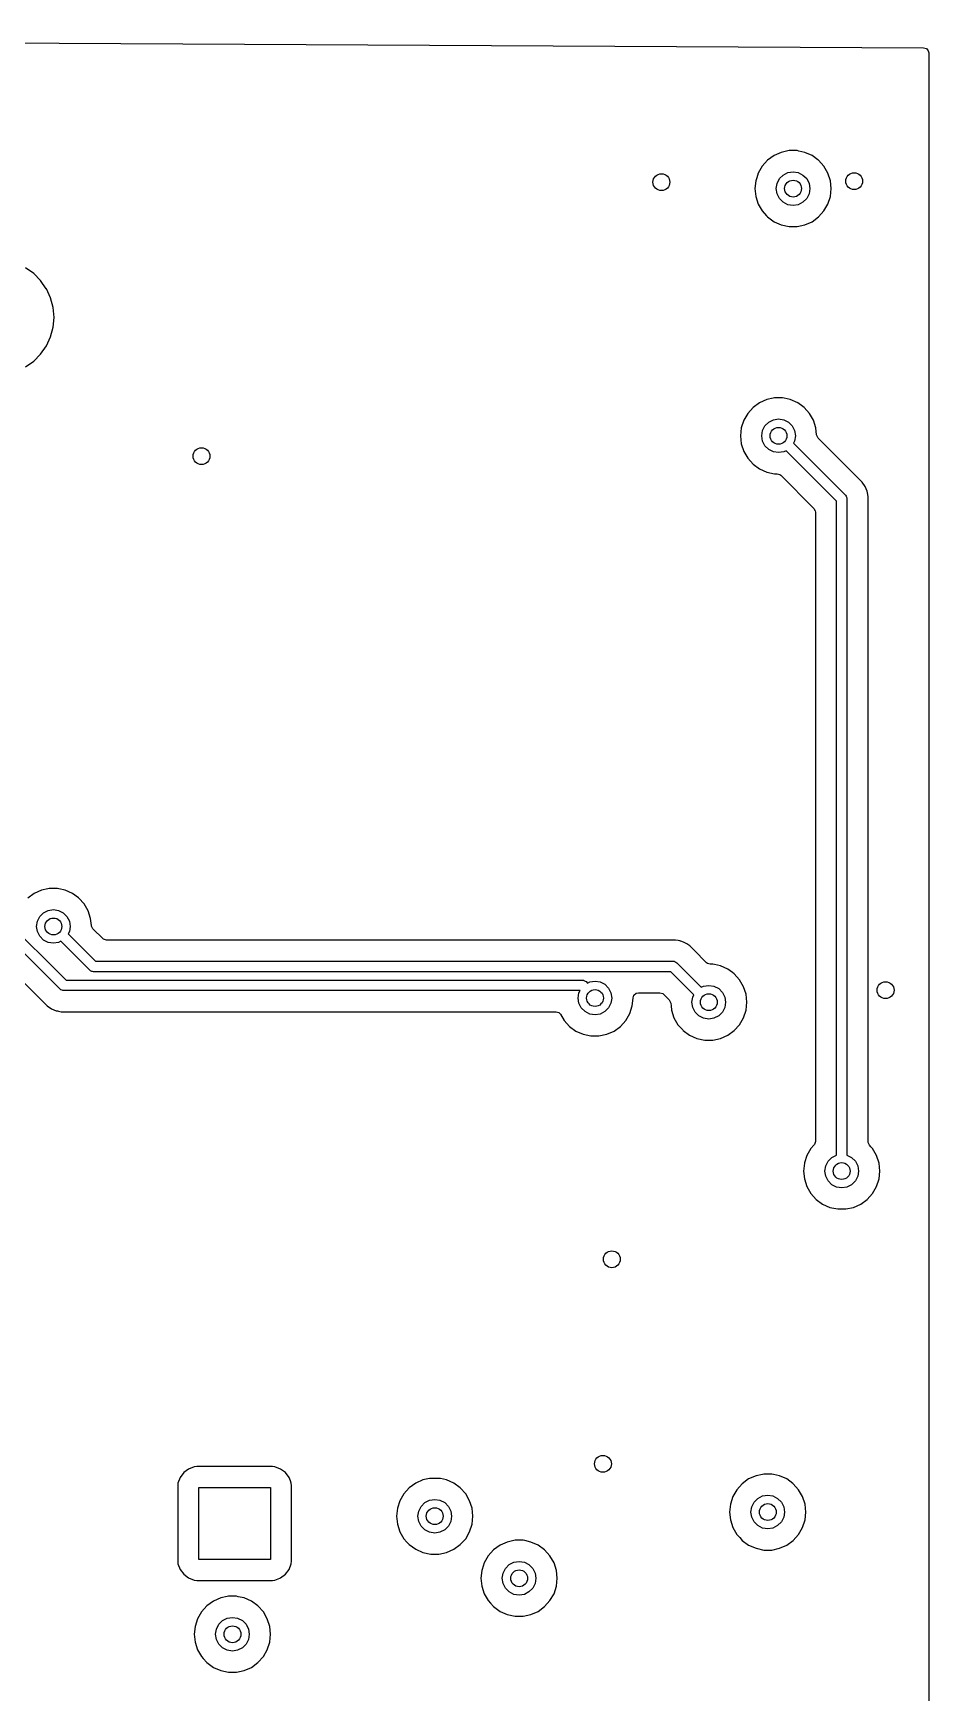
# Model space of a CAD drawing. Extents: x 0.77 to 3.29, y -3.37 to -0.68.
# Drawn here: x 2.428 to 3.265, y -2.227 to -0.676 of the extents above; entities that cross this region are included whole.
import ezdxf

# ---------------------------------------------------------------- set-up
doc = ezdxf.new("R2010")
doc.units = 0
doc.header["$MEASUREMENT"] = 0
doc.layers.add('BLACK', color=7, linetype='CONTINUOUS')

msp = doc.modelspace()

# ---------------------------------------------------------------- linework, layer by layer
at = {"layer": 'BLACK', "linetype": 'CONTINUOUS'}
for p, q in [((0.7774, -0.6764), (3.2597, -0.69)), ((3.2597, -0.69), (3.2623, -0.6907)), ((3.2623, -0.6907), (3.2641, -0.6928)), ((3.2641, -0.6928), (3.2646, -0.6948)), ((3.2646, -0.6948), (3.2646, -2.2452)), ((3.12, -0.7907), (3.1139, -0.7951)), ((3.1268, -0.7877), (3.12, -0.7907)), ((3.12, -0.7907), (3.12, -0.7907)), ((3.1328, -0.7864), (3.1268, -0.7877)), ((3.1268, -0.7877), (3.1268, -0.7877)), ((3.1341, -0.7861), (3.1328, -0.7864)), ((3.1415, -0.7861), (3.1341, -0.7861)), ((3.1431, -0.7865), (3.1415, -0.7861)), ((3.1488, -0.7877), (3.1431, -0.7865)), ((3.1556, -0.7907), (3.1488, -0.7877)), ((3.1488, -0.7877), (3.1488, -0.7877)), ((3.161, -0.7947), (3.1556, -0.7907)), ((3.1556, -0.7907), (3.1556, -0.7907)), ((3.1089, -0.8006), (3.1052, -0.8071)), ((3.1139, -0.7951), (3.1089, -0.8006)), ((3.1329, -0.8066), (3.1378, -0.8058)), ((3.1378, -0.8058), (3.1426, -0.8066)), ((3.1616, -0.7951), (3.161, -0.7947)), ((3.1666, -0.8006), (3.1616, -0.7951)), ((3.1703, -0.8071), (3.1666, -0.8006)), ((3.1029, -0.8142), (3.1021, -0.8216)), ((3.1021, -0.8216), (3.1029, -0.829)), ((3.1038, -0.8114), (3.1029, -0.8142)), ((3.1052, -0.8071), (3.1038, -0.8114)), ((3.1052, -0.8071), (3.1052, -0.8071)), ((3.122, -0.8216), (3.1228, -0.8167)), ((3.1228, -0.8265), (3.122, -0.8216)), ((3.1228, -0.8167), (3.125, -0.8123)), ((3.125, -0.8123), (3.1285, -0.8089)), ((3.1285, -0.8089), (3.1329, -0.8066)), ((3.1426, -0.8066), (3.147, -0.8089)), ((3.147, -0.8089), (3.1505, -0.8123)), ((3.1505, -0.8123), (3.1528, -0.8167)), ((3.1528, -0.8167), (3.1535, -0.8216)), ((3.1535, -0.8216), (3.1528, -0.8265)), ((3.1726, -0.8142), (3.1703, -0.8071)), ((3.1734, -0.8216), (3.1726, -0.8142)), ((3.1726, -0.829), (3.1734, -0.8216)), ((3.1029, -0.829), (3.1029, -0.829)), ((3.1029, -0.829), (3.1052, -0.8361)), ((3.1052, -0.8361), (3.1052, -0.8361)), ((3.1052, -0.8361), (3.1089, -0.8425)), ((3.125, -0.8308), (3.1228, -0.8265)), ((3.1285, -0.8343), (3.125, -0.8308)), ((3.1329, -0.8366), (3.1285, -0.8343)), ((3.1378, -0.8373), (3.1329, -0.8366)), ((3.1426, -0.8366), (3.1378, -0.8373)), ((3.147, -0.8343), (3.1426, -0.8366)), ((3.1505, -0.8308), (3.147, -0.8343)), ((3.1528, -0.8265), (3.1505, -0.8308)), ((3.1666, -0.8425), (3.1703, -0.8361)), ((3.1703, -0.8361), (3.1726, -0.829)), ((3.1089, -0.8425), (3.1129, -0.8469)), ((3.1129, -0.8469), (3.1139, -0.8481)), ((3.1139, -0.8481), (3.12, -0.8525)), ((3.12, -0.8525), (3.12, -0.8525)), ((3.12, -0.8525), (3.1268, -0.8555)), ((3.1488, -0.8555), (3.1556, -0.8525)), ((3.1556, -0.8525), (3.1616, -0.8481)), ((3.1616, -0.8481), (3.1666, -0.8425)), ((3.1268, -0.8555), (3.1268, -0.8555)), ((3.1268, -0.8555), (3.1341, -0.857)), ((3.1341, -0.857), (3.1341, -0.857)), ((3.1341, -0.857), (3.1415, -0.857)), ((3.1415, -0.857), (3.1488, -0.8555)), ((3.1415, -0.857), (3.1415, -0.857)), ((2.4285, -0.901), (2.4208, -0.8957)), ((2.435, -0.9076), (2.4285, -0.901)), ((2.4285, -0.901), (2.4285, -0.901)), ((2.4403, -0.9151), (2.435, -0.9076)), ((2.4404, -0.9152), (2.4403, -0.9151)), ((2.4443, -0.9236), (2.4404, -0.9152)), ((2.4467, -0.9326), (2.4443, -0.9236)), ((2.4475, -0.9419), (2.4467, -0.9326)), ((2.4467, -0.9512), (2.4475, -0.9419)), ((2.4404, -0.9686), (2.4443, -0.9601)), ((2.4443, -0.9601), (2.4467, -0.9512)), ((2.4285, -0.9828), (2.435, -0.9762)), ((2.435, -0.9762), (2.4404, -0.9686)), ((2.4208, -0.9881), (2.4285, -0.9828)), ((3.1064, -1.0217), (3.1004, -1.0261)), ((3.1132, -1.0187), (3.1064, -1.0217)), ((3.1064, -1.0217), (3.1064, -1.0217)), ((3.1192, -1.0174), (3.1132, -1.0187)), ((3.1132, -1.0187), (3.1132, -1.0187)), ((3.1205, -1.0171), (3.1192, -1.0174)), ((3.128, -1.0171), (3.1205, -1.0171)), ((3.1295, -1.0175), (3.128, -1.0171)), ((3.1352, -1.0187), (3.1295, -1.0175)), ((3.1421, -1.0217), (3.1352, -1.0187)), ((3.1352, -1.0187), (3.1352, -1.0187)), ((3.1468, -1.0251), (3.1421, -1.0217)), ((3.1421, -1.0217), (3.1421, -1.0217)), ((3.0917, -1.0381), (3.0894, -1.0452)), ((3.0954, -1.0316), (3.0917, -1.0381)), ((3.0917, -1.0381), (3.0917, -1.0381)), ((3.1004, -1.0261), (3.0954, -1.0316)), ((3.115, -1.0399), (3.1194, -1.0376)), ((3.1194, -1.0376), (3.1242, -1.0368)), ((3.1242, -1.0368), (3.1291, -1.0376)), ((3.1291, -1.0376), (3.1335, -1.0399)), ((3.1481, -1.0261), (3.1468, -1.0251)), ((3.1531, -1.0316), (3.1481, -1.0261)), ((3.1568, -1.0381), (3.1531, -1.0316)), ((3.1591, -1.0452), (3.1568, -1.0381)), ((3.0894, -1.0452), (3.0886, -1.0526)), ((3.0886, -1.0526), (3.0894, -1.06)), ((3.0894, -1.0452), (3.0894, -1.0452)), ((3.1085, -1.0526), (3.1093, -1.0477)), ((3.1093, -1.0575), (3.1085, -1.0526)), ((3.1093, -1.0477), (3.1115, -1.0433)), ((3.1115, -1.0433), (3.115, -1.0399)), ((3.1335, -1.0399), (3.137, -1.0433)), ((3.137, -1.0433), (3.1392, -1.0477)), ((3.1392, -1.0477), (3.14, -1.0526)), ((3.14, -1.0526), (3.1392, -1.0575)), ((3.1598, -1.0518), (3.1591, -1.0452)), ((3.1599, -1.0523), (3.1598, -1.0518)), ((3.1612, -1.0547), (3.1599, -1.0523)), ((3.0894, -1.06), (3.0894, -1.06)), ((3.0894, -1.06), (3.0917, -1.0671)), ((3.0917, -1.0671), (3.0917, -1.0671)), ((3.0917, -1.0671), (3.0954, -1.0735)), ((3.1115, -1.0618), (3.1093, -1.0575)), ((3.115, -1.0653), (3.1115, -1.0618)), ((3.1194, -1.0676), (3.115, -1.0653)), ((3.1242, -1.0683), (3.1194, -1.0676)), ((3.1291, -1.0676), (3.1242, -1.0683)), ((3.1312, -1.0665), (3.1291, -1.0676)), ((3.1783, -1.1136), (3.1312, -1.0665)), ((3.1392, -1.0575), (3.1381, -1.0595)), ((3.1381, -1.0595), (3.1867, -1.1081)), ((3.1989, -1.0925), (3.1612, -1.0547)), ((3.0954, -1.0735), (3.1004, -1.0791)), ((3.1004, -1.0791), (3.1064, -1.0835)), ((3.1064, -1.0835), (3.1064, -1.0835)), ((3.1064, -1.0835), (3.1132, -1.0865)), ((3.1132, -1.0865), (3.1132, -1.0865)), ((3.1132, -1.0865), (3.1205, -1.088)), ((3.1205, -1.088), (3.1228, -1.088)), ((3.1228, -1.088), (3.1255, -1.0888)), ((3.1255, -1.0888), (3.1263, -1.0895)), ((3.1263, -1.0895), (3.1572, -1.1204)), ((3.2024, -1.0959), (3.1989, -1.0925)), ((3.1989, -1.0925), (3.1989, -1.0925)), ((3.2051, -1.0999), (3.2024, -1.0959)), ((3.2024, -1.0959), (3.2024, -1.0959)), ((3.2069, -1.1044), (3.2051, -1.0999)), ((3.2051, -1.0999), (3.2051, -1.0999)), ((3.2051, -1.0999), (3.2051, -1.0999)), ((3.1783, -1.7246), (3.1783, -1.1136)), ((3.1867, -1.1081), (3.1873, -1.1089)), ((3.1873, -1.1089), (3.1873, -1.1089)), ((3.1873, -1.1089), (3.1878, -1.1099)), ((3.1878, -1.1099), (3.188, -1.1104)), ((3.188, -1.1104), (3.1881, -1.1106)), ((3.1881, -1.1106), (3.1881, -1.1116)), ((3.1881, -1.1116), (3.1881, -1.7246)), ((3.2072, -1.106), (3.2069, -1.1044)), ((3.2079, -1.1092), (3.2072, -1.106)), ((3.2079, -1.7121), (3.2079, -1.1092)), ((3.2079, -1.1092), (3.2079, -1.1092)), ((3.1572, -1.1204), (3.1585, -1.1228)), ((3.1585, -1.1228), (3.1586, -1.1238)), ((3.1586, -1.1238), (3.1586, -1.7121)), ((2.429, -1.4801), (2.423, -1.4845)), ((2.4358, -1.4771), (2.429, -1.4801)), ((2.429, -1.4801), (2.429, -1.4801)), ((2.4418, -1.4758), (2.4358, -1.4771)), ((2.4358, -1.4771), (2.4358, -1.4771)), ((2.4431, -1.4755), (2.4418, -1.4758)), ((2.4506, -1.4755), (2.4431, -1.4755)), ((2.4521, -1.4758), (2.4506, -1.4755)), ((2.4579, -1.4771), (2.4521, -1.4758)), ((2.4647, -1.4801), (2.4579, -1.4771)), ((2.4579, -1.4771), (2.4579, -1.4771)), ((2.4703, -1.4842), (2.4647, -1.4801)), ((2.4647, -1.4801), (2.4647, -1.4801)), ((2.4707, -1.4845), (2.4703, -1.4842)), ((2.4757, -1.49), (2.4707, -1.4845)), ((2.4319, -1.5061), (2.4341, -1.5017)), ((2.4341, -1.5017), (2.4376, -1.4982)), ((2.4376, -1.4982), (2.442, -1.496)), ((2.442, -1.496), (2.4469, -1.4952)), ((2.4469, -1.4952), (2.4517, -1.496)), ((2.4517, -1.496), (2.4561, -1.4982)), ((2.4561, -1.4982), (2.4596, -1.5017)), ((2.4596, -1.5017), (2.4618, -1.5061)), ((2.4794, -1.4965), (2.4757, -1.49)), ((2.4817, -1.5035), (2.4794, -1.4965)), ((2.4824, -1.5102), (2.4817, -1.5035)), ((2.4532, -1.5696), (2.3964, -1.5128)), ((2.402, -1.5044), (2.4587, -1.5612)), ((2.4311, -1.511), (2.4319, -1.5061)), ((2.4319, -1.5158), (2.4311, -1.511)), ((2.4341, -1.5202), (2.4319, -1.5158)), ((2.4618, -1.5158), (2.4608, -1.5179)), ((2.4608, -1.5179), (2.4863, -1.5434)), ((2.4618, -1.5061), (2.4626, -1.511)), ((2.4626, -1.511), (2.4618, -1.5158)), ((2.4825, -1.5107), (2.4824, -1.5102)), ((2.4838, -1.5131), (2.4825, -1.5107)), ((2.493, -1.5223), (2.4838, -1.5131)), ((2.4376, -1.5237), (2.4341, -1.5202)), ((2.442, -1.5259), (2.4376, -1.5237)), ((2.4469, -1.5267), (2.442, -1.5259)), ((2.4517, -1.5259), (2.4469, -1.5267)), ((2.4538, -1.5249), (2.4517, -1.5259)), ((2.4808, -1.5518), (2.4538, -1.5249)), ((2.4938, -1.523), (2.493, -1.5223)), ((2.4965, -1.5237), (2.4938, -1.523)), ((3.028, -1.5237), (2.4965, -1.5237)), ((2.4965, -1.5237), (2.4965, -1.5237)), ((3.0304, -1.5242), (3.028, -1.5237)), ((3.028, -1.5237), (3.028, -1.5237)), ((3.028, -1.5237), (3.028, -1.5237)), ((3.032, -1.5245), (3.0304, -1.5242)), ((3.0328, -1.5247), (3.032, -1.5245)), ((3.0331, -1.5248), (3.0328, -1.5247)), ((3.0355, -1.5258), (3.0331, -1.5248)), ((3.0331, -1.5248), (3.0331, -1.5248)), ((3.0331, -1.5248), (3.0331, -1.5248)), ((3.0373, -1.5265), (3.0355, -1.5258)), ((3.0385, -1.5274), (3.0373, -1.5265)), ((3.0373, -1.5265), (3.0373, -1.5265)), ((3.0373, -1.5265), (3.0373, -1.5265)), ((3.0413, -1.5292), (3.0385, -1.5274)), ((3.0447, -1.5327), (3.0413, -1.5292)), ((3.0413, -1.5292), (3.0413, -1.5292)), ((3.0413, -1.5292), (3.0413, -1.5292)), ((3.045, -1.5329), (3.0447, -1.5327)), ((3.0447, -1.5327), (3.0447, -1.5327)), ((3.057, -1.5449), (3.045, -1.5329)), ((3.045, -1.5329), (3.045, -1.5329)), ((3.045, -1.5329), (3.045, -1.5329)), ((2.4863, -1.5434), (2.4941, -1.5434)), ((2.4941, -1.5434), (3.0256, -1.5434)), ((3.0256, -1.5434), (3.0266, -1.5435)), ((3.0266, -1.5435), (3.0266, -1.5435)), ((3.0266, -1.5435), (3.0271, -1.5438)), ((3.0271, -1.5438), (3.0283, -1.5443)), ((3.0283, -1.5443), (3.0283, -1.5443)), ((3.0283, -1.5443), (3.0291, -1.5449)), ((3.0291, -1.5449), (3.0521, -1.5679)), ((3.0578, -1.5456), (3.057, -1.5449)), ((3.0605, -1.5464), (3.0578, -1.5456)), ((3.0628, -1.5464), (3.0605, -1.5464)), ((3.0643, -1.5467), (3.0628, -1.5464)), ((3.0628, -1.5464), (3.0628, -1.5464)), ((3.0701, -1.5479), (3.0643, -1.5467)), ((3.0769, -1.551), (3.0701, -1.5479)), ((3.0701, -1.5479), (3.0701, -1.5479)), ((2.4099, -1.5541), (2.4376, -1.5818)), ((2.4587, -1.5612), (2.9409, -1.5612)), ((2.4815, -1.5525), (2.4808, -1.5518)), ((2.4828, -1.553), (2.4815, -1.5525)), ((2.4815, -1.5525), (2.4815, -1.5525)), ((2.4833, -1.5532), (2.4828, -1.553)), ((2.4843, -1.5533), (2.4833, -1.5532)), ((2.4833, -1.5532), (2.4833, -1.5532)), ((2.4941, -1.5533), (2.4843, -1.5533)), ((3.0236, -1.5533), (2.4941, -1.5533)), ((2.9409, -1.5612), (2.9419, -1.5613)), ((2.9419, -1.5613), (2.9419, -1.5613)), ((2.9419, -1.5613), (2.9423, -1.5614)), ((2.9423, -1.5614), (2.9437, -1.562)), ((2.9437, -1.562), (2.9437, -1.562)), ((2.9437, -1.562), (2.9444, -1.5626)), ((2.9444, -1.5626), (2.9458, -1.564)), ((2.9458, -1.564), (2.9479, -1.5629)), ((2.9479, -1.5629), (2.9528, -1.5621)), ((2.9528, -1.5621), (2.9576, -1.5629)), ((2.9576, -1.5629), (2.962, -1.5651)), ((2.962, -1.5651), (2.9655, -1.5686)), ((3.0451, -1.5749), (3.0236, -1.5533)), ((3.0542, -1.5668), (3.0591, -1.5661)), ((3.0591, -1.5661), (3.0639, -1.5668)), ((3.0813, -1.5541), (3.0769, -1.551)), ((3.0769, -1.551), (3.0769, -1.551)), ((3.0829, -1.5553), (3.0813, -1.5541)), ((3.0879, -1.5609), (3.0829, -1.5553)), ((3.0916, -1.5673), (3.0879, -1.5609)), ((2.454, -1.5702), (2.4532, -1.5696)), ((2.455, -1.5706), (2.454, -1.5702)), ((2.454, -1.5702), (2.454, -1.5702)), ((2.4557, -1.5709), (2.455, -1.5706)), ((2.4567, -1.571), (2.4557, -1.5709)), ((2.4557, -1.5709), (2.4557, -1.5709)), ((2.9388, -1.571), (2.4567, -1.571)), ((2.937, -1.5779), (2.9378, -1.573)), ((2.9378, -1.5828), (2.937, -1.5779)), ((2.9378, -1.573), (2.9388, -1.571)), ((2.9655, -1.5686), (2.9677, -1.573)), ((2.9677, -1.573), (2.9685, -1.5779)), ((2.9685, -1.5779), (2.9677, -1.5828)), ((2.9876, -1.5853), (2.9884, -1.5779)), ((2.9884, -1.5779), (2.9884, -1.5776)), ((2.9884, -1.5776), (2.9885, -1.5776)), ((2.9884, -1.5779), (2.9884, -1.5779)), ((2.9884, -1.5779), (2.9884, -1.5779)), ((2.9884, -1.5779), (2.9884, -1.5779)), ((2.9885, -1.5776), (2.9892, -1.5752)), ((2.9892, -1.5752), (2.9913, -1.5734)), ((2.9913, -1.5734), (2.9933, -1.573)), ((2.9933, -1.573), (3.0134, -1.573)), ((3.0134, -1.573), (3.016, -1.5738)), ((3.016, -1.5738), (3.0168, -1.5744)), ((3.0168, -1.5744), (3.0221, -1.5797)), ((3.0221, -1.5797), (3.0234, -1.5821)), ((3.0433, -1.5818), (3.0441, -1.577)), ((3.0441, -1.577), (3.0451, -1.5749)), ((3.0521, -1.5679), (3.0542, -1.5668)), ((3.0639, -1.5668), (3.0683, -1.5691)), ((3.0683, -1.5691), (3.0718, -1.5726)), ((3.0718, -1.5726), (3.074, -1.577)), ((3.074, -1.577), (3.0748, -1.5818)), ((3.0939, -1.5744), (3.0916, -1.5673)), ((3.0947, -1.5818), (3.0939, -1.5744)), ((2.4376, -1.5818), (2.4376, -1.5818)), ((2.4376, -1.5818), (2.4394, -1.5836)), ((2.4394, -1.5836), (2.441, -1.5852)), ((2.441, -1.5852), (2.445, -1.5879)), ((2.445, -1.5879), (2.445, -1.5879)), ((2.445, -1.5879), (2.445, -1.5879)), ((2.445, -1.5879), (2.4495, -1.5898)), ((2.4495, -1.5898), (2.4507, -1.59)), ((2.4507, -1.59), (2.4517, -1.5902)), ((2.4517, -1.5902), (2.4517, -1.5902)), ((2.4517, -1.5902), (2.4517, -1.5902)), ((2.4517, -1.5902), (2.4543, -1.5907)), ((2.4543, -1.5907), (2.4543, -1.5907)), ((2.4543, -1.5907), (2.4543, -1.5907)), ((2.4543, -1.5907), (2.4543, -1.5907)), ((2.4543, -1.5907), (2.9164, -1.5907)), ((2.9164, -1.5907), (2.919, -1.5915)), ((2.919, -1.5915), (2.9206, -1.5931)), ((2.9206, -1.5931), (2.9239, -1.5988)), ((2.94, -1.5871), (2.9378, -1.5828)), ((2.9435, -1.5906), (2.94, -1.5871)), ((2.9479, -1.5929), (2.9435, -1.5906)), ((2.9528, -1.5936), (2.9479, -1.5929)), ((2.9576, -1.5929), (2.9528, -1.5936)), ((2.962, -1.5906), (2.9576, -1.5929)), ((2.9655, -1.5871), (2.962, -1.5906)), ((2.9677, -1.5828), (2.9655, -1.5871)), ((2.9816, -1.5988), (2.9853, -1.5924)), ((2.9853, -1.5924), (2.9876, -1.5853)), ((3.0234, -1.5821), (3.0235, -1.5826)), ((3.0235, -1.5826), (3.0238, -1.5852)), ((3.0238, -1.5852), (3.0242, -1.5892)), ((3.0242, -1.5892), (3.0242, -1.5892)), ((3.0242, -1.5892), (3.0265, -1.5963)), ((3.0265, -1.5963), (3.0265, -1.5963)), ((3.0265, -1.5963), (3.0302, -1.6028)), ((3.0441, -1.5867), (3.0433, -1.5818)), ((3.0463, -1.5911), (3.0441, -1.5867)), ((3.0498, -1.5946), (3.0463, -1.5911)), ((3.0542, -1.5968), (3.0498, -1.5946)), ((3.0591, -1.5976), (3.0542, -1.5968)), ((3.0639, -1.5968), (3.0591, -1.5976)), ((3.0683, -1.5946), (3.0639, -1.5968)), ((3.0718, -1.5911), (3.0683, -1.5946)), ((3.074, -1.5867), (3.0718, -1.5911)), ((3.0748, -1.5818), (3.074, -1.5867)), ((3.0879, -1.6028), (3.0916, -1.5963)), ((3.0916, -1.5963), (3.0939, -1.5892)), ((3.0939, -1.5892), (3.0947, -1.5818)), ((2.9239, -1.5988), (2.9289, -1.6044)), ((2.9289, -1.6044), (2.9349, -1.6088)), ((2.9349, -1.6088), (2.9349, -1.6088)), ((2.9349, -1.6088), (2.9417, -1.6118)), ((2.9417, -1.6118), (2.9417, -1.6118)), ((2.9417, -1.6118), (2.949, -1.6133)), ((2.9565, -1.6133), (2.9638, -1.6118)), ((2.9638, -1.6118), (2.9706, -1.6088)), ((2.9706, -1.6088), (2.9766, -1.6044)), ((2.9766, -1.6044), (2.9816, -1.5988)), ((3.0302, -1.6028), (3.0347, -1.6077)), ((3.0347, -1.6077), (3.0352, -1.6083)), ((3.0352, -1.6083), (3.0412, -1.6127)), ((3.0412, -1.6127), (3.0412, -1.6127)), ((3.0412, -1.6127), (3.048, -1.6157)), ((3.0701, -1.6157), (3.0769, -1.6127)), ((3.0769, -1.6127), (3.0829, -1.6083)), ((3.0829, -1.6083), (3.0879, -1.6028)), ((2.949, -1.6133), (2.949, -1.6133)), ((2.949, -1.6133), (2.9565, -1.6133)), ((2.9565, -1.6133), (2.9565, -1.6133)), ((3.048, -1.6157), (3.048, -1.6157)), ((3.048, -1.6157), (3.0553, -1.6173)), ((3.0553, -1.6173), (3.0553, -1.6173)), ((3.0553, -1.6173), (3.0628, -1.6173)), ((3.0628, -1.6173), (3.0701, -1.6157)), ((3.0628, -1.6173), (3.0628, -1.6173)), ((3.1544, -1.7186), (3.1507, -1.7251)), ((3.1573, -1.7153), (3.1544, -1.7186)), ((3.1578, -1.7147), (3.1573, -1.7153)), ((3.1586, -1.7121), (3.1578, -1.7147)), ((3.2079, -1.7129), (3.2079, -1.7121)), ((3.2091, -1.7153), (3.2079, -1.7129)), ((3.2104, -1.7168), (3.2091, -1.7153)), ((3.2121, -1.7186), (3.2104, -1.7168)), ((3.2158, -1.7251), (3.2121, -1.7186)), ((3.1484, -1.7322), (3.1476, -1.7396)), ((3.1507, -1.7251), (3.1484, -1.7319)), ((3.1484, -1.7319), (3.1484, -1.7322)), ((3.1507, -1.7251), (3.1507, -1.7251)), ((3.1675, -1.7396), (3.1683, -1.7347)), ((3.1683, -1.7347), (3.1705, -1.7303)), ((3.1705, -1.7303), (3.174, -1.7269)), ((3.174, -1.7269), (3.1783, -1.7246)), ((3.1881, -1.7246), (3.1925, -1.7269)), ((3.1925, -1.7269), (3.196, -1.7303)), ((3.196, -1.7303), (3.1982, -1.7347)), ((3.1982, -1.7347), (3.199, -1.7396)), ((3.2181, -1.7322), (3.2158, -1.7251)), ((3.2189, -1.7396), (3.2181, -1.7322)), ((3.1476, -1.7396), (3.1484, -1.747)), ((3.1484, -1.747), (3.1484, -1.747)), ((3.1484, -1.747), (3.1507, -1.7541)), ((3.1683, -1.7445), (3.1675, -1.7396)), ((3.1705, -1.7488), (3.1683, -1.7445)), ((3.174, -1.7523), (3.1705, -1.7488)), ((3.196, -1.7488), (3.1925, -1.7523)), ((3.1982, -1.7445), (3.196, -1.7488)), ((3.199, -1.7396), (3.1982, -1.7445)), ((3.2158, -1.7541), (3.2181, -1.747)), ((3.2181, -1.747), (3.2189, -1.7396)), ((3.1507, -1.7541), (3.1507, -1.7541)), ((3.1507, -1.7541), (3.1544, -1.7605)), ((3.1544, -1.7605), (3.1594, -1.7661)), ((3.1594, -1.7661), (3.1654, -1.7705)), ((3.1784, -1.7546), (3.174, -1.7523)), ((3.1832, -1.7553), (3.1784, -1.7546)), ((3.1881, -1.7546), (3.1832, -1.7553)), ((3.1925, -1.7523), (3.1881, -1.7546)), ((3.2011, -1.7705), (3.2071, -1.7661)), ((3.2071, -1.7661), (3.2121, -1.7605)), ((3.2121, -1.7605), (3.2158, -1.7541)), ((3.1654, -1.7705), (3.1654, -1.7705)), ((3.1654, -1.7705), (3.1722, -1.7735)), ((3.1722, -1.7735), (3.1722, -1.7735)), ((3.1722, -1.7735), (3.1795, -1.775)), ((3.1795, -1.775), (3.1795, -1.775)), ((3.1795, -1.775), (3.187, -1.775)), ((3.187, -1.775), (3.1942, -1.7735)), ((3.187, -1.775), (3.187, -1.775)), ((3.1942, -1.7735), (3.2011, -1.7705)), ((2.5808, -2.0157), (2.5784, -2.016)), ((2.6515, -2.0157), (2.5808, -2.0157)), ((2.5808, -2.0157), (2.5808, -2.0157)), ((2.6538, -2.016), (2.6515, -2.0157)), ((2.6515, -2.0157), (2.6515, -2.0157)), ((2.6515, -2.0157), (2.6515, -2.0157)), ((2.6515, -2.0157), (2.6515, -2.0157)), ((2.5632, -2.0312), (2.563, -2.0331)), ((2.5652, -2.0259), (2.5632, -2.0312)), ((2.5686, -2.0214), (2.5652, -2.0259)), ((2.5652, -2.0259), (2.5652, -2.0259)), ((2.5731, -2.018), (2.5686, -2.0214)), ((2.5686, -2.0214), (2.5686, -2.0214)), ((2.5784, -2.016), (2.5731, -2.018)), ((2.5731, -2.018), (2.5731, -2.018)), ((2.6591, -2.018), (2.6538, -2.016)), ((2.6538, -2.016), (2.6538, -2.016)), ((2.6637, -2.0214), (2.6591, -2.018)), ((2.6591, -2.018), (2.6591, -2.018)), ((2.6671, -2.0259), (2.6637, -2.0214)), ((2.6637, -2.0214), (2.6637, -2.0214)), ((2.6683, -2.0291), (2.6671, -2.0259)), ((2.6671, -2.0259), (2.6671, -2.0259)), ((2.6691, -2.0312), (2.6683, -2.0291)), ((2.6693, -2.0335), (2.6691, -2.0312)), ((2.7853, -2.0313), (2.7793, -2.0357)), ((2.7921, -2.0282), (2.7853, -2.0313)), ((2.7853, -2.0313), (2.7853, -2.0313)), ((2.7981, -2.027), (2.7921, -2.0282)), ((2.7921, -2.0282), (2.7921, -2.0282)), ((2.7994, -2.0267), (2.7981, -2.027)), ((2.8069, -2.0267), (2.7994, -2.0267)), ((2.8084, -2.027), (2.8069, -2.0267)), ((2.8142, -2.0282), (2.8084, -2.027)), ((2.821, -2.0313), (2.8142, -2.0282)), ((2.8142, -2.0282), (2.8142, -2.0282)), ((2.827, -2.0357), (2.821, -2.0313)), ((2.821, -2.0313), (2.821, -2.0313)), ((3.0963, -2.0273), (3.0903, -2.0317)), ((3.1032, -2.0243), (3.0963, -2.0273)), ((3.0963, -2.0273), (3.0963, -2.0273)), ((3.1092, -2.023), (3.1032, -2.0243)), ((3.1032, -2.0243), (3.1032, -2.0243)), ((3.1104, -2.0228), (3.1092, -2.023)), ((3.1179, -2.0228), (3.1104, -2.0228)), ((3.1194, -2.0231), (3.1179, -2.0228)), ((3.1252, -2.0243), (3.1194, -2.0231)), ((3.132, -2.0273), (3.1252, -2.0243)), ((3.1252, -2.0243), (3.1252, -2.0243)), ((3.1377, -2.0315), (3.132, -2.0273)), ((3.132, -2.0273), (3.132, -2.0273)), ((2.563, -2.0331), (2.563, -2.0335)), ((2.563, -2.0335), (2.563, -2.0335)), ((2.563, -2.0335), (2.563, -2.1042)), ((2.5827, -2.1024), (2.5827, -2.0354)), ((2.5827, -2.0354), (2.6496, -2.0354)), ((2.6496, -2.0354), (2.6496, -2.1024)), ((2.6693, -2.0621), (2.6693, -2.0335)), ((2.7743, -2.0412), (2.7706, -2.0476)), ((2.7793, -2.0357), (2.7743, -2.0412)), ((2.7983, -2.0472), (2.8031, -2.0464)), ((2.8031, -2.0464), (2.808, -2.0472)), ((2.832, -2.0412), (2.827, -2.0357)), ((2.827, -2.0357), (2.827, -2.0357)), ((2.8357, -2.0476), (2.832, -2.0412)), ((3.0816, -2.0437), (3.0793, -2.0508)), ((3.0853, -2.0373), (3.0816, -2.0437)), ((3.0816, -2.0437), (3.0816, -2.0437)), ((3.0903, -2.0317), (3.0853, -2.0373)), ((3.1014, -2.0489), (3.1049, -2.0455)), ((3.1049, -2.0455), (3.1093, -2.0432)), ((3.1093, -2.0432), (3.1142, -2.0425)), ((3.1142, -2.0425), (3.119, -2.0432)), ((3.119, -2.0432), (3.1234, -2.0455)), ((3.1234, -2.0455), (3.1269, -2.0489)), ((3.138, -2.0317), (3.1377, -2.0315)), ((3.143, -2.0373), (3.138, -2.0317)), ((3.1467, -2.0437), (3.143, -2.0373)), ((3.149, -2.0508), (3.1467, -2.0437)), ((2.6693, -2.1042), (2.6693, -2.0621)), ((2.7683, -2.0547), (2.7675, -2.0621)), ((2.7675, -2.0621), (2.7683, -2.0696)), ((2.7706, -2.0476), (2.7683, -2.0547)), ((2.7683, -2.0547), (2.7683, -2.0547)), ((2.7706, -2.0476), (2.7706, -2.0476)), ((2.7874, -2.0621), (2.7882, -2.0573)), ((2.7882, -2.067), (2.7874, -2.0621)), ((2.7882, -2.0573), (2.7904, -2.0529)), ((2.7904, -2.0529), (2.7939, -2.0494)), ((2.7939, -2.0494), (2.7983, -2.0472)), ((2.808, -2.0472), (2.8124, -2.0494)), ((2.8124, -2.0494), (2.8159, -2.0529)), ((2.8159, -2.0529), (2.8181, -2.0573)), ((2.8181, -2.0573), (2.8189, -2.0621)), ((2.8189, -2.0621), (2.8181, -2.067)), ((2.838, -2.0547), (2.8357, -2.0476)), ((2.8384, -2.0582), (2.838, -2.0547)), ((2.838, -2.0696), (2.8388, -2.0621)), ((2.8388, -2.0621), (2.8384, -2.0582)), ((3.0793, -2.0508), (3.0785, -2.0582)), ((3.0785, -2.0582), (3.0793, -2.0656)), ((3.0793, -2.0508), (3.0793, -2.0508)), ((3.0984, -2.0582), (3.0992, -2.0533)), ((3.0992, -2.0631), (3.0984, -2.0582)), ((3.0992, -2.0533), (3.1014, -2.0489)), ((3.1269, -2.0489), (3.1292, -2.0533)), ((3.1292, -2.0533), (3.1299, -2.0582)), ((3.1299, -2.0582), (3.1292, -2.0631)), ((3.1498, -2.0582), (3.149, -2.0508)), ((3.149, -2.0656), (3.1498, -2.0582)), ((2.7683, -2.0696), (2.7683, -2.0696)), ((2.7683, -2.0696), (2.7706, -2.0766)), ((2.7706, -2.0766), (2.7706, -2.0766)), ((2.7706, -2.0766), (2.7743, -2.0831)), ((2.7904, -2.0714), (2.7882, -2.067)), ((2.7939, -2.0749), (2.7904, -2.0714)), ((2.7983, -2.0771), (2.7939, -2.0749)), ((2.8031, -2.0779), (2.7983, -2.0771)), ((2.808, -2.0771), (2.8031, -2.0779)), ((2.8124, -2.0749), (2.808, -2.0771)), ((2.8159, -2.0714), (2.8124, -2.0749)), ((2.8181, -2.067), (2.8159, -2.0714)), ((2.832, -2.0831), (2.8357, -2.0766)), ((2.8357, -2.0766), (2.838, -2.0696)), ((3.0793, -2.0656), (3.0793, -2.0656)), ((3.0793, -2.0656), (3.0816, -2.0727)), ((3.0816, -2.0727), (3.0816, -2.0727)), ((3.0816, -2.0727), (3.0853, -2.0792)), ((3.1014, -2.0675), (3.0992, -2.0631)), ((3.1049, -2.0709), (3.1014, -2.0675)), ((3.1093, -2.0732), (3.1049, -2.0709)), ((3.1142, -2.074), (3.1093, -2.0732)), ((3.119, -2.0732), (3.1142, -2.074)), ((3.1234, -2.0709), (3.119, -2.0732)), ((3.1269, -2.0675), (3.1234, -2.0709)), ((3.1292, -2.0631), (3.1269, -2.0675)), ((3.143, -2.0792), (3.1467, -2.0727)), ((3.1467, -2.0727), (3.149, -2.0656)), ((2.7743, -2.0831), (2.7771, -2.0862)), ((2.7771, -2.0862), (2.7793, -2.0886)), ((2.7793, -2.0886), (2.7853, -2.093)), ((2.7853, -2.093), (2.7853, -2.093)), ((2.7853, -2.093), (2.7921, -2.096)), ((2.8142, -2.096), (2.821, -2.093)), ((2.821, -2.093), (2.827, -2.0886)), ((2.827, -2.0886), (2.832, -2.0831)), ((2.8641, -2.0892), (2.858, -2.0936)), ((2.8709, -2.0862), (2.8641, -2.0892)), ((2.8641, -2.0892), (2.8641, -2.0892)), ((2.8769, -2.0849), (2.8709, -2.0862)), ((2.8709, -2.0862), (2.8709, -2.0862)), ((2.8782, -2.0846), (2.8769, -2.0849)), ((2.8856, -2.0846), (2.8782, -2.0846)), ((2.8871, -2.0849), (2.8856, -2.0846)), ((2.8929, -2.0862), (2.8871, -2.0849)), ((2.8997, -2.0892), (2.8929, -2.0862)), ((2.8929, -2.0862), (2.8929, -2.0862)), ((2.9057, -2.0936), (2.8997, -2.0892)), ((2.8997, -2.0892), (2.8997, -2.0892)), ((3.0853, -2.0792), (3.088, -2.0821)), ((3.088, -2.0821), (3.0903, -2.0847)), ((3.0903, -2.0847), (3.0963, -2.0891)), ((3.0963, -2.0891), (3.0963, -2.0891)), ((3.0963, -2.0891), (3.1032, -2.0921)), ((3.1032, -2.0921), (3.1032, -2.0921)), ((3.1032, -2.0921), (3.1104, -2.0937)), ((3.1179, -2.0937), (3.1252, -2.0921)), ((3.1252, -2.0921), (3.132, -2.0891)), ((3.132, -2.0891), (3.138, -2.0847)), ((3.138, -2.0847), (3.143, -2.0792)), ((2.563, -2.1042), (2.563, -2.1042)), ((2.563, -2.1042), (2.5632, -2.1066)), ((2.5632, -2.1066), (2.5652, -2.1119)), ((2.6496, -2.1024), (2.5827, -2.1024)), ((2.6671, -2.1119), (2.6691, -2.1066)), ((2.6691, -2.1066), (2.6693, -2.1042)), ((2.7921, -2.096), (2.7921, -2.096)), ((2.7921, -2.096), (2.7994, -2.0976)), ((2.7994, -2.0976), (2.7994, -2.0976)), ((2.7994, -2.0976), (2.8069, -2.0976)), ((2.8069, -2.0976), (2.8142, -2.096)), ((2.8069, -2.0976), (2.8069, -2.0976)), ((2.8493, -2.1056), (2.8473, -2.1119)), ((2.853, -2.0991), (2.8493, -2.1056)), ((2.8493, -2.1056), (2.8493, -2.1056)), ((2.858, -2.0936), (2.853, -2.0991)), ((2.8691, -2.1108), (2.8726, -2.1073)), ((2.8726, -2.1073), (2.877, -2.1051)), ((2.877, -2.1051), (2.8819, -2.1043)), ((2.8819, -2.1043), (2.8868, -2.1051)), ((2.8868, -2.1051), (2.8911, -2.1073)), ((2.8911, -2.1073), (2.8946, -2.1108)), ((2.9107, -2.0991), (2.9057, -2.0936)), ((2.9057, -2.0936), (2.9057, -2.0936)), ((2.9145, -2.1056), (2.9107, -2.0991)), ((2.9168, -2.1127), (2.9145, -2.1056)), ((3.1104, -2.0937), (3.1104, -2.0937)), ((3.1104, -2.0937), (3.1179, -2.0937)), ((3.1179, -2.0937), (3.1179, -2.0937)), ((2.5652, -2.1119), (2.5652, -2.1119)), ((2.5652, -2.1119), (2.5686, -2.1164)), ((2.5686, -2.1164), (2.5686, -2.1164)), ((2.5686, -2.1164), (2.5731, -2.1198)), ((2.5731, -2.1198), (2.5731, -2.1198)), ((2.5731, -2.1198), (2.5784, -2.1218)), ((2.5784, -2.1218), (2.5784, -2.1218)), ((2.5784, -2.1218), (2.5787, -2.1218)), ((2.5787, -2.1218), (2.5808, -2.1221)), ((2.5808, -2.1221), (2.6515, -2.1221)), ((2.6515, -2.1221), (2.6538, -2.1218)), ((2.6538, -2.1218), (2.6585, -2.1201)), ((2.6585, -2.1201), (2.6591, -2.1198)), ((2.6591, -2.1198), (2.6637, -2.1164)), ((2.6637, -2.1164), (2.6671, -2.1119)), ((2.847, -2.1127), (2.8462, -2.1201)), ((2.8462, -2.1201), (2.847, -2.1275)), ((2.8473, -2.1119), (2.847, -2.1127)), ((2.8661, -2.1201), (2.8669, -2.1152)), ((2.8669, -2.1249), (2.8661, -2.1201)), ((2.8669, -2.1152), (2.8691, -2.1108)), ((2.8946, -2.1108), (2.8969, -2.1152)), ((2.8969, -2.1152), (2.8976, -2.1201)), ((2.8976, -2.1201), (2.8969, -2.1249)), ((2.9175, -2.1201), (2.9168, -2.1127)), ((2.9168, -2.1275), (2.9175, -2.1201)), ((2.6032, -2.1385), (2.5963, -2.1415)), ((2.6092, -2.1372), (2.6032, -2.1385)), ((2.6032, -2.1385), (2.6032, -2.1385)), ((2.6104, -2.1369), (2.6092, -2.1372)), ((2.6179, -2.1369), (2.6104, -2.1369)), ((2.6194, -2.1373), (2.6179, -2.1369)), ((2.6252, -2.1385), (2.6194, -2.1373)), ((2.632, -2.1415), (2.6252, -2.1385)), ((2.6252, -2.1385), (2.6252, -2.1385)), ((2.847, -2.1275), (2.847, -2.1275)), ((2.847, -2.1275), (2.8493, -2.1346)), ((2.8493, -2.1346), (2.8493, -2.1346)), ((2.8493, -2.1346), (2.853, -2.141)), ((2.8691, -2.1293), (2.8669, -2.1249)), ((2.8726, -2.1328), (2.8691, -2.1293)), ((2.877, -2.1351), (2.8726, -2.1328)), ((2.8819, -2.1358), (2.877, -2.1351)), ((2.8868, -2.1351), (2.8819, -2.1358)), ((2.8911, -2.1328), (2.8868, -2.1351)), ((2.8946, -2.1293), (2.8911, -2.1328)), ((2.8969, -2.1249), (2.8946, -2.1293)), ((2.9107, -2.141), (2.9145, -2.1346)), ((2.9145, -2.1346), (2.9168, -2.1275)), ((2.5853, -2.1514), (2.5816, -2.1579)), ((2.5903, -2.1459), (2.5853, -2.1514)), ((2.5963, -2.1415), (2.5903, -2.1459)), ((2.5963, -2.1415), (2.5963, -2.1415)), ((2.638, -2.1459), (2.632, -2.1415)), ((2.632, -2.1415), (2.632, -2.1415)), ((2.643, -2.1514), (2.638, -2.1459)), ((2.638, -2.1459), (2.638, -2.1459)), ((2.6467, -2.1579), (2.643, -2.1514)), ((2.853, -2.141), (2.8552, -2.1434)), ((2.8552, -2.1434), (2.858, -2.1466)), ((2.858, -2.1466), (2.8641, -2.151)), ((2.8641, -2.151), (2.8641, -2.151)), ((2.8641, -2.151), (2.8709, -2.154)), ((2.8709, -2.154), (2.8709, -2.154)), ((2.8709, -2.154), (2.8782, -2.1555)), ((2.8856, -2.1555), (2.8929, -2.154)), ((2.8929, -2.154), (2.8997, -2.151)), ((2.8997, -2.151), (2.9057, -2.1466)), ((2.9057, -2.1466), (2.9107, -2.141)), ((2.5793, -2.165), (2.5785, -2.1724)), ((2.5816, -2.1579), (2.5793, -2.165)), ((2.5793, -2.165), (2.5793, -2.165)), ((2.5816, -2.1579), (2.5816, -2.1579)), ((2.5984, -2.1724), (2.5992, -2.1675)), ((2.5992, -2.1675), (2.6014, -2.1631)), ((2.6014, -2.1631), (2.6049, -2.1596)), ((2.6049, -2.1596), (2.6093, -2.1574)), ((2.6093, -2.1574), (2.6142, -2.1566)), ((2.6142, -2.1566), (2.619, -2.1574)), ((2.619, -2.1574), (2.6234, -2.1596)), ((2.6234, -2.1596), (2.6269, -2.1631)), ((2.6269, -2.1631), (2.6292, -2.1675)), ((2.6292, -2.1675), (2.6299, -2.1724)), ((2.649, -2.165), (2.6467, -2.1579)), ((2.6498, -2.1724), (2.649, -2.165)), ((2.8782, -2.1555), (2.8782, -2.1555)), ((2.8782, -2.1555), (2.8856, -2.1555)), ((2.8856, -2.1555), (2.8856, -2.1555)), ((2.5785, -2.1724), (2.5793, -2.1798)), ((2.5793, -2.1798), (2.5793, -2.1798)), ((2.5793, -2.1798), (2.5816, -2.1869)), ((2.5992, -2.1772), (2.5984, -2.1724)), ((2.6014, -2.1816), (2.5992, -2.1772)), ((2.6049, -2.1851), (2.6014, -2.1816)), ((2.6093, -2.1874), (2.6049, -2.1851)), ((2.6234, -2.1851), (2.619, -2.1874)), ((2.6269, -2.1816), (2.6234, -2.1851)), ((2.6292, -2.1772), (2.6269, -2.1816)), ((2.6299, -2.1724), (2.6292, -2.1772)), ((2.6467, -2.1869), (2.649, -2.1798)), ((2.649, -2.1798), (2.6498, -2.1724)), ((2.5816, -2.1869), (2.5816, -2.1869)), ((2.5816, -2.1869), (2.5853, -2.1933)), ((2.5853, -2.1933), (2.5867, -2.1949)), ((2.5867, -2.1949), (2.5903, -2.1989)), ((2.5903, -2.1989), (2.5963, -2.2033)), ((2.6142, -2.1881), (2.6093, -2.1874)), ((2.619, -2.1874), (2.6142, -2.1881)), ((2.632, -2.2033), (2.638, -2.1989)), ((2.638, -2.1989), (2.643, -2.1933)), ((2.643, -2.1933), (2.6467, -2.1869)), ((2.5963, -2.2033), (2.5963, -2.2033)), ((2.5963, -2.2033), (2.6032, -2.2063)), ((2.6032, -2.2063), (2.6032, -2.2063)), ((2.6032, -2.2063), (2.6104, -2.2078)), ((2.6104, -2.2078), (2.6104, -2.2078)), ((2.6104, -2.2078), (2.6179, -2.2078)), ((2.6179, -2.2078), (2.6252, -2.2063)), ((2.6179, -2.2078), (2.6179, -2.2078)), ((2.6252, -2.2063), (2.632, -2.2033))]:
    msp.add_line(p, q, dxfattribs=at)
at = {"layer": 'BLACK'}
for centre in [(3.0148, -0.8156), (3.1378, -0.8216), (3.1948, -0.8146), (3.1242, -1.0526), (2.5852, -1.0716), (2.4469, -1.511), (3.2242, -1.5706), (2.9528, -1.5779), (3.0591, -1.5818), (3.1832, -1.7396), (2.9685, -1.822), (2.9602, -2.0131), (2.8031, -2.0621), (3.1142, -2.0582), (2.8819, -2.1201), (2.6142, -2.1724)]:
    msp.add_circle(centre, 0.00787, dxfattribs=at)

doc.saveas('drawing.dxf')
